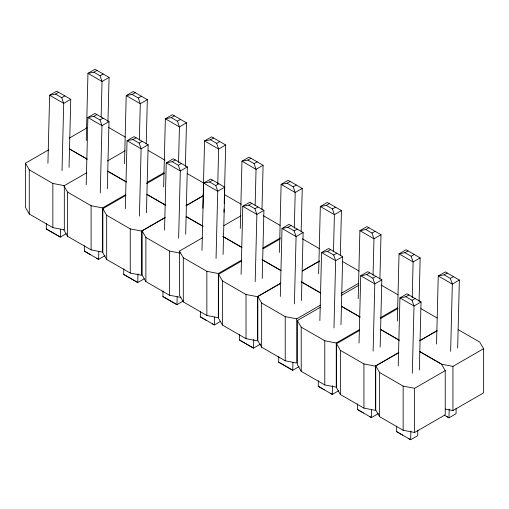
<?xml version="1.0" encoding="UTF-8"?>
<svg xmlns="http://www.w3.org/2000/svg" width="509" height="509" viewBox="0 0 509 509"><rect width="100%" height="100%" fill="white"/><g stroke="black" fill="none" stroke-linecap="round" stroke-linejoin="round"><path stroke-width="0.76" d="M66.119 233.765L60.361 237.092L46.281 228.967L46.414 223.426M47.922 163.294L49.634 95.247L56.671 91.181L70.751 99.312L69.046 167.359M60.558 229.184L60.361 237.092L46.281 228.967M62.022 170.63L63.708 103.378L61.742 97.683L55.545 94.108L49.634 95.247L63.708 103.378L70.751 99.312M86.269 140.586L87.955 73.334L94.992 69.269L109.072 77.4L107.959 121.708M90.608 254.767L84.532 251.223L84.672 245.682M86.199 184.761L87.885 117.509L94.922 113.443L109.002 121.568L107.316 188.826M101.138 117.07L102.035 81.465L100.063 75.771L93.866 72.195L87.955 73.334L102.035 81.465L109.072 77.4M98.81 251.44L98.612 259.355L96.525 258.184M100.279 192.892L101.965 125.634L99.993 119.946L93.802 116.37L87.885 117.509L101.965 125.634L109.002 121.568M124.501 163.637L126.207 95.59L133.243 91.531L147.324 99.656L146.217 143.964M144.162 278.837L137.761 282.527L123.681 274.402L123.821 268.86M125.329 208.728L127.034 140.681L134.077 136.622L148.157 144.747L146.452 212.794M139.377 140.121L140.287 103.721L138.314 98.027L132.124 94.458L126.207 95.59L140.287 103.721L147.324 99.656M137.984 273.823L137.761 282.527L123.681 274.402M139.428 216.064L141.114 148.813L139.142 143.118L132.951 139.549L127.034 140.681L141.114 148.813L148.157 144.747M163.65 186.816L165.355 118.769L172.398 114.703L186.479 122.834L185.384 166.354M183.367 300.984L176.967 304.675L162.886 296.55L163.026 291.008M164.553 230.087L166.239 162.829L173.283 158.77L187.363 166.895L185.677 234.153M178.544 162.505L179.435 126.9L177.463 121.206L171.272 117.63L165.355 118.769L179.435 126.9L186.479 122.834M177.17 296.766L176.967 304.675L162.886 296.55M178.634 238.212L180.32 170.96L178.347 165.266L172.157 161.697L166.239 162.829L180.32 170.96L187.363 166.895M202.875 208.175L204.561 140.917L211.604 136.851L225.684 144.982L224.214 203.53M206.374 320.371L200.298 316.827L200.438 311.285M201.965 250.364L203.651 183.106L210.688 179.047L224.768 187.172L223.082 254.43M217.769 183.864L218.641 149.048L216.669 143.353L210.478 139.778L204.561 140.917L218.641 149.048L225.684 144.982M214.575 317.043L214.378 324.952L212.291 323.788M216.045 258.489L217.731 191.238L215.759 185.543L209.568 181.974L203.651 183.106L217.731 191.238L224.768 187.172M223.998 212.234L224.075 209.072M240.286 228.452L241.972 161.194L249.016 157.128L263.089 165.26L261.982 209.568M260.57 344.065L253.527 348.131L239.453 340.006L239.586 334.464M241.094 274.332L242.799 206.285L249.843 202.226L263.923 210.351L262.218 278.398M255.143 205.719L256.052 169.325L254.08 163.631L247.889 160.055L241.972 161.194L256.052 169.325L263.089 165.26M253.749 339.427L253.527 348.131L239.453 340.006M255.194 281.668L256.88 214.416L254.907 208.722L248.716 205.146L242.799 206.285L256.88 214.416L263.923 210.351M279.416 252.419L281.121 184.373L288.164 180.307L302.244 188.438L301.15 231.958M299.133 366.582L292.732 370.278L278.652 362.154L278.792 356.612M280.3 296.48L282.005 228.433L289.048 224.367L303.129 232.498L301.423 300.545M294.31 228.108L295.201 192.504L293.229 186.809L287.038 183.234L281.121 184.373L295.201 192.504L302.244 188.438M292.936 362.37L292.732 370.278L278.652 362.154M294.399 303.816L296.085 236.564L294.113 230.87L287.922 227.294L282.005 228.433L296.085 236.564L303.129 232.498M318.64 273.772L320.326 206.52L327.37 202.455L341.45 210.586L340.317 255.683M324.29 389.818L318.22 386.274L318.36 380.738M319.868 320.606L321.573 252.559L328.61 248.494L342.691 256.625L340.985 324.672M333.478 251.834L334.407 214.652L332.434 208.957L326.244 205.381L320.326 206.52L334.407 214.652L341.45 210.586M332.517 385.701L332.301 394.405L330.214 393.234M333.968 327.942L335.654 260.691L333.681 254.996L327.484 251.421L321.573 252.559L335.654 260.691L342.691 256.625M358.19 298.694L359.895 230.647L366.932 226.581L381.012 234.713L379.905 279.021M363.445 412.996L357.369 409.452L357.509 403.917M359.036 342.99L360.722 275.738L367.765 271.672L381.839 279.804L380.153 347.055M373.059 275.172L373.975 238.778L372.003 233.084L365.806 229.508L359.895 230.647L373.975 238.778L381.012 234.713M371.646 409.669L371.449 417.584L369.362 416.413M373.116 351.121L374.802 283.869L372.83 278.175L366.639 274.599L360.722 275.738L374.802 283.869L381.839 279.804M397.357 321.077L399.043 253.826L406.087 249.76L420.167 257.891L419.072 301.404M402.651 435.144L396.575 431.6L396.715 426.065M398.223 365.933L399.928 297.886L406.965 293.82L421.045 301.952L419.34 369.992M412.233 297.555L413.123 261.95L411.151 256.262L404.96 252.687L399.043 253.826L413.123 261.95L420.167 257.891M410.871 431.028L410.655 439.731L408.568 438.561M412.322 373.269L414.008 306.017L412.036 300.323L405.845 296.747L399.928 297.886L414.008 306.017L421.045 301.952M417.832 430.124L417.698 435.666L410.655 439.731L396.575 431.6M436.544 344.014L438.249 275.973L445.292 271.908L459.366 280.033L457.661 348.08M449.192 409.115L448.976 417.819L446.889 416.648M450.643 351.356L452.329 284.098L450.357 278.41L444.166 274.835L438.249 275.973L452.329 284.098L459.366 280.033M456.153 408.212L456.019 413.753L448.976 417.819L444.262 415.128M55.545 94.108L58.643 92.32M93.866 72.195L96.965 70.407M61.742 97.683L64.834 95.896M100.063 75.771L103.155 73.983M93.802 116.37L96.895 114.582M132.124 94.458L135.216 92.67M99.993 119.946L103.092 118.158M138.314 98.027L141.413 96.239M86.772 172.704L64.325 185.664L64.325 229.845L52.847 227.631L29.274 214.028L25.45 207.398L25.45 163.217L48.578 149.869M69.211 138.162L86.899 127.956M132.951 139.549L136.049 137.761M171.272 117.63L174.371 115.842M107.405 161.003L125.093 150.791M139.142 143.118L142.24 141.337M177.463 121.206L180.561 119.418M172.157 161.697L175.255 159.909M210.478 139.778L213.576 137.99M63.701 185.48L67.532 192.103L91.098 205.712L102.576 207.92L125.704 194.572M147.018 182.477L164.025 172.653M164.852 217.75L141.725 231.099L141.725 275.28L130.247 273.072L106.68 259.463L102.856 252.833L102.856 208.658L125.984 195.303M146.617 183.603L164.305 173.391M178.347 165.266L181.446 163.478M216.669 143.353L219.767 141.566M209.568 181.974L212.66 180.186M247.889 160.055L250.982 158.267M215.759 185.543L218.857 183.762M254.08 163.631L257.179 161.843M180.93 297.428L169.452 295.22L145.886 281.611L142.062 274.981L142.062 230.806L165.19 217.451M185.823 205.751L203.511 195.539M186.854 205.261L203.174 195.831M105.013 255.658L98.612 259.355L84.532 251.223M248.716 205.146L251.815 203.358M287.038 183.234L290.136 181.446M241.47 260.175L218.342 273.524L218.342 317.705L206.864 315.497L183.297 301.888L179.467 295.258L179.467 251.083L202.595 237.728M223.915 225.633L240.916 215.816M254.907 208.722L258.006 206.934M293.229 186.809L296.327 185.022M287.922 227.294L291.021 225.506M326.244 205.381L329.342 203.594M262.784 248.074L280.472 237.868M280.618 283.348L257.497 296.702L257.497 340.884L246.019 338.67L222.446 325.066L218.622 318.437L218.622 274.256L241.75 260.907M263.064 248.812L280.071 238.995M294.113 230.87L297.211 229.082M332.434 208.957L335.533 207.169M327.484 251.421L330.583 249.633M365.806 229.508L368.904 227.72M320.505 305.107L296.702 318.85L296.702 363.032L285.218 360.817L261.651 347.214L257.828 340.585L257.828 296.403L280.955 283.055M302.27 270.96L319.277 261.142M302.62 270.858L319.62 261.041M333.681 254.996L336.773 253.208M372.003 233.084L375.095 231.296M220.779 321.262L214.378 324.952L200.298 316.827M366.639 274.599L369.731 272.811M404.96 252.687L408.053 250.899M341.145 293.4L358.826 283.189M359.392 329.622L336.264 342.977L336.264 387.152L324.787 384.944L301.213 371.341L297.39 364.711L297.39 320.53L320.517 307.181M341.151 295.474L358.839 285.263M372.83 278.175L375.928 276.387M411.151 256.262L414.25 254.475M405.845 296.747L408.937 294.959M444.166 274.835L447.258 273.047M380.707 317.527L397.714 307.71M398.541 352.801L375.413 366.149L375.413 410.33L363.935 408.123L340.368 394.513L336.544 387.89L336.544 343.709L359.666 330.36M380.306 318.653L397.987 308.441M412.036 300.323L415.134 298.535M450.357 278.41L453.455 276.622M419.855 351.56L441.405 363.999L445.229 370.628L445.229 414.81L414.619 432.478L403.141 430.27L379.574 416.661L375.744 410.038L375.744 365.856L398.871 352.502M419.511 340.801L437.193 330.589M419.855 340.706L436.862 330.888M338.701 390.708L332.301 394.405L318.22 386.274M375.744 365.856L379.574 372.486L403.141 386.089L414.619 388.297L445.229 370.628M419.912 351.738L441.462 364.177L452.94 366.385L483.55 348.716L479.726 342.086L458.176 329.647M378.492 413.518L371.449 417.584L357.369 409.452M445.292 409.096L452.94 410.566L483.55 392.897L483.55 348.716M25.45 163.217L29.274 169.847L52.847 183.456L64.325 185.664M102.856 208.658L106.68 215.282L130.247 228.891L141.725 231.099M142.062 230.806L145.886 237.429L169.452 251.039L180.167 253.1M179.467 251.083L183.297 257.707L206.864 271.316L218.342 273.524M63.701 229.661L67.532 236.284L91.098 249.894L102.576 252.101L102.576 207.92M218.622 274.256L222.446 280.885L246.019 294.495L257.497 296.702M257.828 296.403L261.651 303.033L285.218 316.643L296.702 318.85M297.39 320.53L301.213 327.16L324.787 340.763L336.264 342.977M336.544 343.709L340.368 350.338L363.935 363.941L375.413 366.149M263.248 215.651L280.077 225.366M342.277 261.365L359.112 271.081M302.397 238.829L319.232 248.545M108.551 127.396L125.386 137.118M148.151 150.435L164.986 160.157M224.488 194.591L241.323 204.313M381.165 285.097L398 294.819M187.306 173.614L204.141 183.329M420.988 308.664L437.155 317.998M222.904 236.399L241.756 247.279M222.967 236.57L241.82 247.457M301.258 281.719L320.791 292.993M301.322 281.897L320.174 292.783M262.052 259.571L280.911 270.457M262.116 259.749L280.968 270.635M69.555 148.921L87.064 159.031M69.618 149.099L87.128 159.209M107.813 171.183L126.665 182.069M107.87 171.355L126.054 181.853M186.167 216.51L203.002 226.225M341.494 306.233L360.353 317.12M186.23 216.681L203.066 226.403M341.558 306.412L359.742 316.91M146.961 194.362L165.819 205.248M147.025 194.533L165.202 205.032M380.649 329.412L399.501 340.298M380.707 329.59L398.891 340.088M452.94 366.385L452.94 410.566M414.619 388.297L414.619 432.478M403.141 386.089L403.141 430.27M379.574 372.486L379.574 416.661M363.935 363.941L363.935 408.123M340.368 350.338L340.368 394.513M324.787 340.763L324.787 384.944M301.213 327.16L301.213 371.341M285.218 316.643L285.218 360.817M261.651 303.033L261.651 347.214M246.019 294.495L246.019 338.67M222.446 280.885L222.446 325.066M206.864 271.316L206.864 315.497M183.297 257.707L183.297 301.888M169.452 251.039L169.452 295.22M145.886 237.429L145.886 281.611M130.247 228.891L130.247 273.072M106.68 215.282L106.68 259.463M91.098 205.712L91.098 249.894M67.532 192.103L67.532 236.284M52.847 183.456L52.847 227.631M29.274 169.847L29.274 214.028"/></g></svg>
